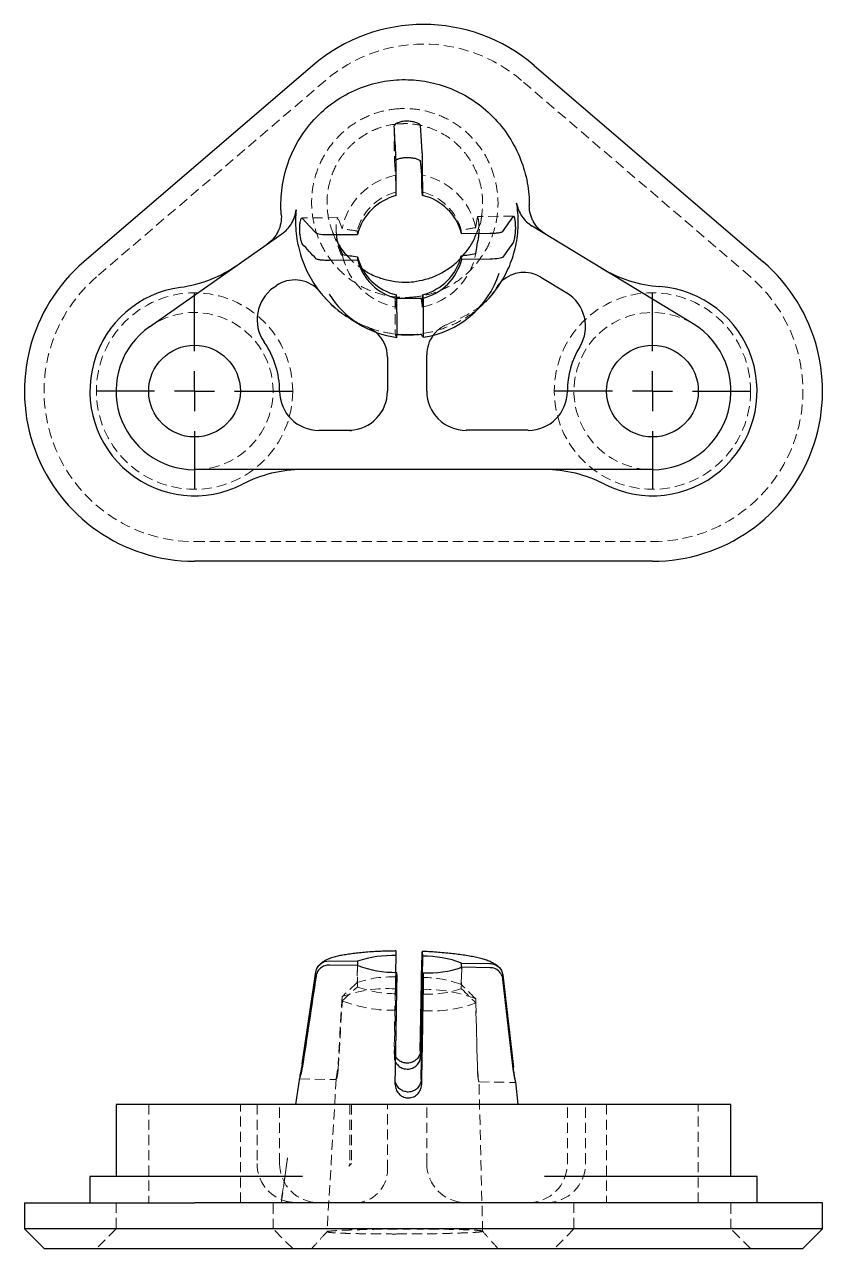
# Model space of a CAD drawing. Header units: millimetres. Extents: x 33 to 257, y 38 to 192.
# Drawn here: x 33 to 133, y 38.3 to 191.6 of the extents above; entities that cross this region are included whole.
import ezdxf

# ---------------------------------------------------------------- set-up
doc = ezdxf.new("R2010")
doc.units = ezdxf.units.MM
doc.linetypes.add('HIDDEN', pattern=[1.905, 1.27, -0.635])
doc.layers.add('10', color=7, linetype='Continuous')

# ---------------------------------------------------------------- blocks, each defined once
blk = doc.blocks.new('SW_CENTERMARKSYMBOL_0')
at = {"layer": '10', "color": 0}
for p, q in [((0, 5), (0, 12.34)), ((0, 0), (0, 2.5)), ((-5, 0), (-12.34, 0)), ((0, 0), (-2.5, 0)), ((0, 0), (0, -2.5)), ((0, 0), (2.5, 0)), ((5, 0), (12.34, 0)), ((0, -5), (0, -12.34))]:
    blk.add_line(p, q, dxfattribs=at)
blk = doc.blocks.new('SW_CENTERMARKSYMBOL_1')
at = {"layer": '10', "color": 0}
for p, q in [((0, 5), (0, 12.34)), ((0, 0), (0, 2.5)), ((-5, 0), (-12.34, 0)), ((0, 0), (-2.5, 0)), ((0, 0), (0, -2.5)), ((0, 0), (2.5, 0)), ((5, 0), (12.34, 0)), ((0, -5), (0, -12.34))]:
    blk.add_line(p, q, dxfattribs=at)

msp = doc.modelspace()

# ---------------------------------------------------------------- linework, layer by layer
at = {"color": 7, "linetype": 'Continuous', "lineweight": 25}
for p, q in [((69.13, 186.48), (40.44, 161.89)), ((96.87, 186.48), (125.56, 161.89)), ((79.59, 170.18), (79.57, 173.68)), ((82.85, 173.7), (82.87, 170.2)), ((82.87, 170.2), (82.82, 170.64)), ((67.79, 167.37), (67.75, 167.36)), ((94.29, 167.6), (94.26, 167.58)), ((116.8, 154.11), (96.63, 166.37)), ((48.67, 153.76), (65.25, 165.38)), ((71.19, 165.29), (74.74, 165.32)), ((87.77, 165.43), (91.32, 165.46)), ((74.71, 162.52), (74.75, 162.08)), ((87.79, 162.19), (87.74, 162.62)), ((74.75, 162.08), (71.21, 162.05)), ((91.34, 162.22), (87.79, 162.19)), ((97.71, 159.96), (100.94, 158)), ((64.24, 158.67), (64.53, 158.87)), ((79.66, 157.31), (79.61, 157.74)), ((79.68, 153.81), (79.66, 157.31)), ((82.89, 157.77), (82.94, 157.33)), ((82.94, 157.33), (82.96, 153.83)), ((89.41, 155.57), (90.46, 156.57)), ((90.44, 156.58), (90.97, 157.07)), ((73.3, 155.09), (73.86, 154.77)), ((73.84, 154.75), (75.08, 154)), ((83.41, 145.7), (83.41, 150.26)), ((78.49, 149.94), (78.49, 145.7)), ((69.89, 140.79), (73.98, 140.79)), ((96.11, 140.79), (88.33, 140.79)), ((111.69, 135.87), (54.31, 135.87)), ((111.69, 124.39), (54.31, 124.39)), ((79.57, 75.57), (79.57, 75.57)), ((79.59, 75), (79.57, 75.57)), ((82.85, 75.52), (82.87, 74.95)), ((71.19, 74.36), (74.74, 74.3)), ((74.75, 73.77), (71.21, 73.83)), ((74.74, 74.3), (74.73, 73.77)), ((79.55, 72.92), (79.59, 75)), ((82.87, 74.95), (82.82, 72.28)), ((87.76, 73.54), (87.77, 74.08)), ((87.77, 74.08), (91.32, 74.03)), ((79.68, 72.34), (79.66, 72.91)), ((82.93, 72.27), (82.82, 72.28)), ((82.89, 70.19), (82.94, 72.86)), ((82.94, 72.86), (82.96, 72.29)), ((91.34, 73.5), (87.79, 73.56)), ((82.9, 70.79), (82.78, 70.79)), ((67.47, 59.71), (66.97, 56.37)), ((94.87, 56.37), (94.55, 59.2)), ((44.48, 56.37), (44.48, 47.35)), ((54.31, 56.37), (44.48, 56.37)), ((111.69, 56.37), (54.31, 56.37)), ((121.52, 56.37), (111.69, 56.37)), ((121.52, 47.35), (121.52, 56.37)), ((41.2, 47.35), (41.2, 44.07)), ((60.32, 47.35), (41.2, 47.35)), ((67.83, 47.35), (60.32, 47.35)), ((105.68, 47.35), (98.17, 47.35)), ((124.8, 47.35), (105.68, 47.35)), ((124.8, 44.07), (124.8, 47.35)), ((33, 44.07), (33, 40.79)), ((33, 44.07), (54.31, 44.07)), ((111.69, 44.07), (54.31, 44.07)), ((133, 44.07), (111.69, 44.07)), ((133, 40.79), (133, 44.07)), ((33, 40.79), (35.46, 38.33)), ((54.31, 40.79), (33, 40.79)), ((111.69, 40.79), (54.31, 40.79)), ((133, 40.79), (111.69, 40.79)), ((130.54, 38.33), (133, 40.79)), ((35.46, 38.33), (54.31, 38.33)), ((54.31, 38.33), (111.69, 38.33)), ((111.69, 38.33), (130.54, 38.33))]:
    msp.add_line(p, q, dxfattribs=at)
at = {"color": 7, "linetype": 'HIDDEN', "lineweight": 18}
for p, q in [((70.73, 184.61), (42.04, 160.02)), ((123.96, 160.02), (95.27, 184.61)), ((79.32, 178.91), (79.35, 174.46)), ((79.54, 170.61), (79.59, 170.18)), ((72.27, 167.42), (67.75, 167.39)), ((72.27, 167.41), (72.3, 167.4)), ((89.75, 167.55), (89.77, 167.55)), ((94.29, 167.61), (89.77, 167.57)), ((89.84, 164.71), (90.29, 167.71)), ((71.59, 165.66), (73.22, 161.45)), ((74.74, 165.32), (74.69, 165.75)), ((87.72, 165.86), (87.77, 165.43)), ((87.67, 162.38), (87.91, 162.65)), ((79.44, 157.23), (79.47, 152.78)), ((54.31, 126.85), (111.69, 126.85)), ((74.73, 73.77), (74.69, 71.63)), ((74.71, 71.1), (74.75, 73.77)), ((79.54, 72.33), (79.55, 72.92)), ((79.66, 72.91), (79.61, 70.24)), ((87.72, 71.41), (87.76, 73.54)), ((87.79, 73.56), (87.74, 70.89)), ((79.32, 63.05), (79.35, 62.33)), ((67.47, 59.57), (72.06, 59.49)), ((72.06, 59.56), (70.91, 40.43)), ((79.44, 59.53), (79.47, 58.8)), ((90.41, 40.5), (89.95, 59.22)), ((89.95, 59.2), (94.55, 59.12)), ((48.57, 56.37), (48.57, 44.07)), ((60.05, 44.07), (60.05, 56.37)), ((62.15, 56.37), (62.15, 48.99)), ((64.97, 48.99), (64.97, 56.37)), ((73.78, 56.37), (73.78, 48.96)), ((73.98, 56.37), (73.98, 48.99)), ((78.49, 48.17), (78.49, 56.37)), ((83.41, 48.99), (83.41, 56.37)), ((101.03, 48.99), (101.03, 56.37)), ((103.3, 48.99), (103.3, 56.37)), ((105.95, 56.37), (105.95, 44.07)), ((117.43, 44.07), (117.43, 56.37)), ((65.97, 49.68), (65.13, 44.03)), ((65.18, 44.07), (65.94, 49.48)), ((65.97, 49.68), (65.95, 49.48)), ((44.48, 44.07), (44.48, 40.79)), ((64.15, 40.79), (64.15, 44.07)), ((101.85, 44.07), (101.85, 40.79)), ((121.52, 40.79), (121.52, 44.07)), ((44.48, 40.79), (42.02, 38.33)), ((66.61, 38.33), (64.15, 40.79)), ((101.85, 40.79), (99.39, 38.33)), ((123.98, 38.33), (121.52, 40.79))]:
    msp.add_line(p, q, dxfattribs=at)
at = {"color": 7, "linetype": 'Continuous', "lineweight": 25, "flags": 128}
for points in [[(82.6, 178.94), (82.72, 177.04), (82.81, 175.56)], [(82.78, 172.75), (82.69, 173.72), (82.62, 174.49)], [(67.79, 167.37), (68.76, 166.32), (69.52, 165.51)], [(72.31, 164.17), (72.6, 163.4), (72.83, 162.79)], [(89.56, 162.93), (89.68, 163.7), (89.77, 164.31)], [(94.28, 164.35), (93.54, 163.29), (92.96, 162.46)], [(82.72, 157.25), (82.8, 156.68), (82.87, 156.23)], [(82.6, 63.08), (82.72, 69.4), (82.81, 74.37)], [(67.79, 61.47), (68.76, 67.91), (69.52, 72.97)], [(94.28, 60.5), (93.54, 66.98), (92.96, 72.06)], [(79.47, 58.89), (79.58, 65.48), (79.66, 70.67)], [(82.78, 70.79), (82.69, 66.07), (82.62, 62.36)], [(82.72, 59.56), (82.8, 64.35), (82.87, 68.11)]]:
    msp.add_lwpolyline(points, dxfattribs=at)
at = {"color": 7, "linetype": 'HIDDEN', "lineweight": 18, "flags": 128}
for points in [[(79.35, 174.46), (79.43, 173.49), (79.5, 172.72)], [(72.81, 166.03), (72.52, 166.8), (72.3, 167.4)], [(89.75, 167.55), (89.63, 166.77), (89.54, 166.16)], [(79.59, 156.21), (79.51, 156.78), (79.44, 157.23)], [(77.05, 153.06), (76.67, 153.34), (76.18, 153.63)], [(84.77, 153.31), (84.47, 153.01), (84.21, 152.7)], [(79.47, 152.78), (79.58, 152.57), (79.66, 152.41)], [(79.35, 62.41), (79.43, 67.14), (79.5, 70.85)], [(72.81, 69.88), (72.52, 65.13), (72.3, 61.39)], [(72.31, 60.87), (72.6, 65.62), (72.83, 69.35)], [(89.75, 61.1), (89.63, 65.86), (89.54, 69.6)], [(89.56, 69.08), (89.68, 64.32), (89.77, 60.58)], [(79.59, 68.16), (79.51, 63.38), (79.44, 59.61)]]:
    msp.add_lwpolyline(points, dxfattribs=at)
at = {"color": 7, "linetype": 'HIDDEN', "lineweight": 18}
for centre in [(54.31, 145.7), (111.69, 145.7)]:
    msp.add_circle(centre, 12.3, dxfattribs=at)
at = {"color": 7, "linetype": 'Continuous', "lineweight": 25}
for centre in [(54.31, 145.7), (111.69, 145.7)]:
    msp.add_circle(centre, 5.74, dxfattribs=at)
for centre, radius, start, end in [((83, 170.3), 21.31, 49.3987, 130.6013), ((81.23, 163.68), 6.7, 104.2236, 165.8322), ((81.34, 163.73), 6.65, 14.809, 76.7244), ((81.14, 164.22), 6.65, 194.809, 256.7244), ((81.24, 164.26), 6.7, 284.2236, 345.8322), ((54.31, 145.7), 21.31, 130.6013, 270), ((50.33, 174.94), 16.39, 277.7564, 305.0224), ((81.19, 163.78), 6.65, 194.809, 256.7244), ((81.29, 163.83), 6.7, 284.2236, 345.8322), ((113.77, 175.14), 16.39, 238.6981, 265.9642), ((111.69, 145.7), 21.31, 270, 49.3987), ((66.88, 155.52), 4.1, 44.4325, 125.0224), ((81.27, 164.14), 11.82, 278.1487, 341.8001), ((95.58, 156.46), 4.1, 58.6981, 132.3862), ((54.31, 145.7), 13.11, 97.7564, 297.266), ((67.07, 154.64), 4.92, 125.0224, 215.0224), ((98.38, 153.8), 4.92, 328.6981, 58.6981), ((111.69, 145.7), 13.11, 242.734, 85.9642), ((81.16, 164.11), 11.79, 212.147, 262.7273), ((54.31, 145.7), 9.84, 125.0224, 270), ((111.69, 145.7), 9.84, 270, 58.6981), ((54.31, 145.7), 10.66, 0, 35.0224), ((74.39, 149.94), 4.1, 0, 49.6066), ((87.51, 150.26), 4.1, 143.4759, 180), ((111.69, 145.7), 10.66, 148.6981, 180), ((69.89, 145.7), 4.92, 180, 270), ((73.57, 145.7), 4.92, 272.388, 0), ((88.33, 145.7), 4.92, 180, 270), ((96.11, 145.7), 4.92, 270, 0), ((73.98, 145.7), 4.92, 267.612, 270), ((67.83, 119.48), 16.39, 90, 117.266), ((98.17, 119.48), 16.39, 62.734, 90), ((79.01, 61.91), 13.11, 87.4601, 109.0141), ((79.56, 86.7), 13.79, 249.6211, 270.4274), ((82.97, 61.16), 13.79, 69.6211, 90.4274), ((83.52, 85.95), 13.11, 267.4601, 289.0141)]:
    msp.add_arc(centre, radius, start, end, dxfattribs=at)
at = {"color": 7, "linetype": 'HIDDEN', "lineweight": 18}
for centre, radius, start, end in [((83, 170.3), 18.85, 49.3987, 130.6013), ((81.15, 164.38), 8.5, 101.1994, 168.8564), ((81.28, 164.44), 8.44, 11.7745, 79.759), ((81.19, 164.11), 6.7, 104.2236, 165.8322), ((81.29, 164.16), 6.65, 14.809, 76.7244), ((81.09, 164.51), 8.44, 191.7745, 259.759), ((81.22, 164.57), 8.5, 281.1994, 348.8564), ((54.31, 145.7), 18.85, 130.6013, 270), ((95.58, 156.46), 4.1, 132.3862, 149.5392), ((111.69, 145.7), 18.85, 270, 49.3987), ((66.88, 155.52), 4.1, 38.1199, 44.4325), ((54.31, 145.7), 9.84, 270, 125.0224), ((111.69, 145.7), 9.84, 58.6981, 270), ((74.39, 149.94), 4.1, 64.2261, 68.6848), ((87.51, 150.26), 4.1, 113.6149, 131.8513), ((78.96, 59.24), 13.11, 87.4601, 109.0141), ((82.97, 58.65), 13.62, 69.575, 90.1765), ((78.42, 54.74), 16.14, 86.1568, 110.3174), ((79.51, 84.03), 13.79, 249.6211, 270.4274), ((83.47, 83.28), 13.11, 267.4601, 289.0141), ((83.33, 53.98), 16.81, 68.3256, 91.4589), ((79.09, 85.15), 16.99, 248.367, 271.6815), ((83.95, 84.22), 16.14, 266.1568, 290.3174), ((67.07, 48.99), 4.92, 180, 253.7393), ((69.89, 48.99), 4.92, 180, 270), ((74.39, 48.17), 4.1, 270, 0), ((88.33, 48.99), 4.92, 180, 270), ((96.11, 48.99), 4.92, 270, 0), ((98.38, 48.99), 4.92, 270, 0)]:
    msp.add_arc(centre, radius, start, end, dxfattribs=at)
at = {"color": 7, "linetype": 'Continuous', "lineweight": 25}
for points, knots in [([(65.18, 167.8), (65.1, 168.76), (65.12, 169.76), (65.35, 171.82), (65.58, 172.87), (66.25, 174.95), (66.7, 175.97), (67.84, 177.93), (68.51, 178.85), (70.05, 180.53), (70.91, 181.28), (72.75, 182.56), (73.73, 183.1), (75.72, 183.93), (76.74, 184.23), (78.75, 184.62), (79.74, 184.71), (80.69, 184.7)], [0, 0, 0, 0, 0.125, 0.125, 0.25, 0.25, 0.375, 0.375, 0.5, 0.5, 0.625, 0.625, 0.75, 0.75, 0.875, 0.875, 1, 1, 1, 1]), ([(80.69, 184.7), (81.6, 184.7), (82.55, 184.62), (84.48, 184.25), (85.46, 183.97), (87.37, 183.2), (88.31, 182.71), (90.09, 181.52), (90.93, 180.83), (92.45, 179.29), (93.13, 178.44), (94.29, 176.64), (94.78, 175.69), (95.54, 173.75), (95.82, 172.76), (96.18, 170.81), (96.26, 169.84), (96.26, 168.91)], [0, 0, 0, 0, 0.125, 0.125, 0.25, 0.25, 0.375, 0.375, 0.5, 0.5, 0.625, 0.625, 0.75, 0.75, 0.875, 0.875, 1, 1, 1, 1]), ([(80.93, 179.49), (80.82, 179.49), (80.71, 179.49), (80.5, 179.47), (80.4, 179.46), (80.2, 179.42), (80.11, 179.4), (79.93, 179.35), (79.85, 179.32), (79.63, 179.24), (79.51, 179.17), (79.36, 179.04), (79.32, 178.97), (79.32, 178.91)], [0, 0, 0, 0, 0.125, 0.125, 0.25, 0.25, 0.375, 0.375, 0.5, 0.5, 0.75, 0.75, 1, 1, 1, 1]), ([(82.6, 178.94), (82.6, 179), (82.55, 179.06), (82.43, 179.16), (82.38, 179.19), (82.27, 179.25), (82.2, 179.28), (82.05, 179.33), (81.98, 179.36), (81.8, 179.4), (81.71, 179.42), (81.42, 179.47), (81.22, 179.49), (81, 179.49)], [0, 0, 0, 0, 0.25, 0.25, 0.375, 0.375, 0.5, 0.5, 0.625, 0.625, 0.75, 0.75, 1, 1, 1, 1]), ([(79.57, 173.68), (79.57, 173.87), (79.57, 174.07), (79.56, 174.46), (79.56, 174.65), (79.55, 174.9), (79.55, 174.98), (79.55, 175.13), (79.55, 175.2), (79.54, 175.38), (79.54, 175.47), (79.53, 175.53)], [0, 0, 0, 0, 0.25, 0.25, 0.5, 0.5, 0.625, 0.625, 0.75, 0.75, 1, 1, 1, 1]), ([(79.56, 174.66), (79.6, 174.68), (79.71, 174.75), (80.07, 174.86), (80.53, 174.94), (80.83, 174.95), (80.95, 174.95)], [0, 0, 0, 0, 0.152706, 0.471436, 0.79113, 1, 1, 1, 1]), ([(81, 174.95), (81.11, 174.95), (81.22, 174.95), (81.42, 174.93), (81.52, 174.92), (81.72, 174.89), (81.81, 174.87), (81.98, 174.83), (82.07, 174.81), (82.29, 174.74), (82.41, 174.68), (82.57, 174.58), (82.62, 174.53), (82.62, 174.49)], [0, 0, 0, 0, 0.125, 0.125, 0.25, 0.25, 0.375, 0.375, 0.5, 0.5, 0.75, 0.75, 1, 1, 1, 1]), ([(82.81, 175.56), (82.82, 175.5), (82.82, 175.41), (82.83, 175.16), (82.83, 175.02), (82.84, 174.51), (82.84, 174.1), (82.85, 173.7)], [0, 0, 0, 0, 0.25, 0.25, 0.5, 0.5, 1, 1, 1, 1]), ([(92.81, 159.49), (93.24, 160.19), (93.61, 160.95), (94.22, 162.53), (94.46, 163.36), (94.78, 165.04), (94.86, 165.89), (94.87, 167.59), (94.81, 168.44), (94.67, 169.25)], [0, 0, 0, 0, 0.25, 0.25, 0.5, 0.5, 0.75, 0.75, 1, 1, 1, 1]), ([(94.67, 169.25), (94.72, 168.96), (94.8, 168.67), (95.02, 168.11), (95.17, 167.85), (95.5, 167.35), (95.7, 167.12), (96.13, 166.71), (96.37, 166.53), (96.63, 166.37)], [0, 0, 0, 0, 0.25, 0.25, 0.5, 0.5, 0.75, 0.75, 1, 1, 1, 1]), ([(98.25, 165.39), (97.95, 165.57), (97.67, 165.79), (97.18, 166.3), (96.97, 166.58), (96.71, 167.04), (96.63, 167.2), (96.5, 167.53), (96.44, 167.7), (96.31, 168.2), (96.26, 168.56), (96.26, 168.91)], [0, 0, 0, 0, 0.25, 0.25, 0.5, 0.5, 0.625, 0.625, 0.75, 0.75, 1, 1, 1, 1]), ([(65.18, 167.8), (65.2, 167.44), (65.18, 167.08), (65.05, 166.37), (64.94, 166.03), (64.7, 165.55), (64.62, 165.39), (64.42, 165.09), (64.31, 164.95), (63.97, 164.54), (63.7, 164.3), (63.41, 164.09)], [0, 0, 0, 0, 0.25, 0.25, 0.5, 0.5, 0.625, 0.625, 0.75, 0.75, 1, 1, 1, 1]), ([(65.25, 165.38), (65.5, 165.56), (65.73, 165.76), (66.14, 166.2), (66.33, 166.45), (66.63, 166.96), (66.76, 167.24), (66.95, 167.81), (67.01, 168.11), (67.04, 168.41)], [0, 0, 0, 0, 0.25, 0.25, 0.5, 0.5, 0.75, 0.75, 1, 1, 1, 1]), ([(67.04, 168.41), (66.96, 167.55), (66.94, 166.66), (67.09, 164.89), (67.25, 164), (67.72, 162.27), (68.05, 161.43), (68.83, 159.83), (69.29, 159.08), (69.81, 158.39)], [0, 0, 0, 0, 0.25, 0.25, 0.5, 0.5, 0.75, 0.75, 1, 1, 1, 1]), ([(67.7, 167.36), (67.66, 167.33), (67.63, 167.26), (67.56, 167.07), (67.53, 166.94), (67.49, 166.65), (67.47, 166.48), (67.45, 166.11), (67.45, 165.92), (67.47, 165.54), (67.49, 165.34), (67.54, 164.99), (67.57, 164.82), (67.64, 164.53), (67.68, 164.41), (67.75, 164.22), (67.78, 164.16), (67.81, 164.13)], [0, 0, 0, 0, 0.125, 0.125, 0.25, 0.25, 0.375, 0.375, 0.5, 0.5, 0.625, 0.625, 0.75, 0.75, 0.875, 0.875, 1, 1, 1, 1]), ([(94.28, 164.35), (94.3, 164.38), (94.33, 164.45), (94.38, 164.65), (94.41, 164.77), (94.45, 165), (94.47, 165.09), (94.49, 165.26), (94.5, 165.35), (94.53, 165.63), (94.55, 165.83), (94.55, 166.23), (94.55, 166.43), (94.53, 166.71), (94.52, 166.79), (94.51, 166.96), (94.49, 167.04), (94.46, 167.25), (94.43, 167.37), (94.37, 167.53), (94.34, 167.58), (94.31, 167.6)], [0, 0, 0, 0, 0.125, 0.125, 0.25, 0.25, 0.3125, 0.3125, 0.375, 0.375, 0.5, 0.5, 0.625, 0.625, 0.6875, 0.6875, 0.75, 0.75, 0.875, 0.875, 1, 1, 1, 1]), ([(91.32, 165.46), (91.52, 165.46), (91.71, 165.46), (92.08, 165.49), (92.25, 165.51), (92.48, 165.54), (92.54, 165.55), (92.67, 165.58), (92.72, 165.59), (92.86, 165.64), (92.91, 165.67), (92.94, 165.7)], [0, 0, 0, 0, 0.25, 0.25, 0.5, 0.5, 0.625, 0.625, 0.75, 0.75, 1, 1, 1, 1]), ([(69.52, 165.51), (69.55, 165.47), (69.61, 165.44), (69.81, 165.39), (69.94, 165.37), (70.4, 165.31), (70.79, 165.29), (71.19, 165.29)], [0, 0, 0, 0, 0.25, 0.25, 0.5, 0.5, 1, 1, 1, 1]), ([(72.31, 164.17), (72.3, 164.21), (72.27, 164.31), (72.19, 164.66), (72.13, 165.01), (72.11, 165.24), (72.1, 165.3)], [0, 0, 0, 0, 0.302599, 0.605032, 0.911438, 1, 1, 1, 1]), ([(72.33, 164.14), (72.62, 163.66), (72.93, 163.15), (73.35, 162.73), (73.38, 162.71)], [0, 0, 0, 0, 0.941674, 1, 1, 1, 1]), ([(87.91, 162.65), (88.1, 162.86), (88.66, 163.48), (89.25, 164.43), (89.54, 165.2), (89.63, 165.44)], [0, 0, 0, 0, 0.2596251, 0.76013, 1, 1, 1, 1]), ([(89.92, 165.44), (89.91, 165.34), (89.89, 165.06), (89.83, 164.69), (89.79, 164.41), (89.77, 164.34), (89.77, 164.31)], [0, 0, 0, 0, 0.177879, 0.481357, 0.789392, 1, 1, 1, 1]), ([(71.21, 162.05), (71.01, 162.05), (70.81, 162.06), (70.44, 162.08), (70.26, 162.09), (70.03, 162.12), (69.96, 162.13), (69.84, 162.15), (69.78, 162.17), (69.63, 162.21), (69.57, 162.24), (69.54, 162.27)], [0, 0, 0, 0, 0.25, 0.25, 0.5, 0.5, 0.625, 0.625, 0.75, 0.75, 1, 1, 1, 1]), ([(75.3, 161.04), (75.49, 160.9), (76.14, 160.43), (77.4, 159.89), (79.02, 159.44), (80.49, 159.3), (81.39, 159.37), (81.74, 159.4)], [0, 0, 0, 0, 0.106374, 0.35656, 0.598013, 0.846877, 1, 1, 1, 1]), ([(81.74, 159.4), (82.25, 159.48), (83.3, 159.65), (84.79, 160.21), (86.18, 161.03), (87.15, 161.76), (87.58, 162.28), (87.67, 162.38)], [0, 0, 0, 0, 0.229916, 0.466212, 0.701126, 0.942715, 1, 1, 1, 1]), ([(92.96, 162.46), (92.93, 162.43), (92.87, 162.4), (92.69, 162.34), (92.57, 162.32), (92.13, 162.25), (91.74, 162.22), (91.34, 162.22)], [0, 0, 0, 0, 0.25, 0.25, 0.5, 0.5, 1, 1, 1, 1]), ([(81, 157.28), (80.82, 157.28), (80.46, 157.29), (80, 157.29), (79.72, 157.3), (79.66, 157.29), (79.66, 157.29)], [0, 0, 0, 0, 0.327678, 0.655165, 0.987599, 1, 1, 1, 1]), ([(82.72, 157.25), (82.72, 157.27), (82.71, 157.28), (82.66, 157.29), (82.63, 157.3), (82.55, 157.31), (82.49, 157.31), (82.38, 157.31), (82.31, 157.31), (82.08, 157.31), (81.9, 157.3), (81.51, 157.29), (81.3, 157.29), (81.08, 157.29)], [0, 0, 0, 0, 0.125, 0.125, 0.25, 0.25, 0.375, 0.375, 0.5, 0.5, 0.75, 0.75, 1, 1, 1, 1]), ([(79.66, 152.41), (79.67, 152.41), (79.67, 152.44), (79.67, 152.57), (79.68, 152.67), (79.68, 153.05), (79.68, 153.41), (79.68, 153.81)], [0, 0, 0, 0, 0.25, 0.25, 0.5, 0.5, 1, 1, 1, 1]), ([(82.96, 153.83), (82.96, 153.64), (82.96, 153.45), (82.96, 153.1), (82.96, 152.95), (82.96, 152.76), (82.96, 152.7), (82.95, 152.6), (82.95, 152.56), (82.95, 152.46), (82.95, 152.43), (82.94, 152.44)], [0, 0, 0, 0, 0.25, 0.25, 0.5, 0.5, 0.625, 0.625, 0.75, 0.75, 1, 1, 1, 1]), ([(79.68, 152.78), (79.72, 152.78), (79.84, 152.77), (80.21, 152.76), (80.64, 152.74), (80.92, 152.74), (81, 152.74)], [0, 0, 0, 0, 0.173733, 0.51032, 0.842973, 1, 1, 1, 1]), ([(81.11, 152.74), (81.22, 152.75), (81.32, 152.75), (81.53, 152.75), (81.63, 152.76), (81.83, 152.77), (81.92, 152.77), (82.1, 152.78), (82.18, 152.78), (82.41, 152.8), (82.53, 152.81), (82.7, 152.81), (82.74, 152.81), (82.74, 152.8)], [0, 0, 0, 0, 0.125, 0.125, 0.25, 0.25, 0.375, 0.375, 0.5, 0.5, 0.75, 0.75, 1, 1, 1, 1]), ([(73.63, 140.8), (73.67, 140.8), (73.71, 140.79), (73.76, 140.79), (73.78, 140.79), (73.78, 140.79)], [0, 0, 0, 0, 0.5, 0.5, 1, 1, 1, 1]), ([(79.57, 75.59), (79.48, 75.59), (79.07, 75.59), (78.35, 75.57), (77.4, 75.54), (76.48, 75.49), (75.6, 75.42), (74.77, 75.34), (73.98, 75.24), (73.24, 75.13), (72.56, 75.01), (71.92, 74.86), (71.32, 74.68), (70.83, 74.48), (70.43, 74.25), (70.14, 74.04), (69.98, 73.87), (69.91, 73.79)], [0, 0, 0, 0, 0.018277, 0.091009, 0.163854, 0.236874, 0.31015, 0.383799, 0.457987, 0.532977, 0.609204, 0.687452, 0.769269, 0.857944, 0.916496, 0.962632, 1, 1, 1, 1]), ([(82.81, 74.37), (82.82, 74.5), (82.82, 74.63), (82.82, 74.86), (82.83, 74.97), (82.83, 75.16), (82.83, 75.25), (82.84, 75.39), (82.84, 75.44), (82.84, 75.48)], [0, 0, 0, 0, 0.25, 0.25, 0.5, 0.5, 0.75, 0.75, 1, 1, 1, 1]), ([(82.84, 75.52), (82.85, 75.53), (82.85, 75.54), (82.85, 75.53), (82.85, 75.52)], [0, 0, 0, 0, 0.366962, 1, 1, 1, 1]), ([(92.52, 73.49), (92.45, 73.55), (92.3, 73.72), (92.03, 73.91), (91.66, 74.12), (91.21, 74.33), (90.66, 74.52), (90.02, 74.69), (89.33, 74.85), (88.57, 74.99), (87.77, 75.11), (86.92, 75.22), (86.04, 75.32), (85.11, 75.4), (84.16, 75.47), (83.4, 75.51), (82.96, 75.53), (82.85, 75.54)], [0, 0, 0, 0, 0.033193, 0.080394, 0.137889, 0.211896, 0.294325, 0.371217, 0.452113, 0.529801, 0.60567, 0.680458, 0.754559, 0.828207, 0.90155, 0.97469, 1, 1, 1, 1]), ([(69.52, 72.97), (69.55, 73.17), (69.61, 73.35), (69.81, 73.7), (69.94, 73.85), (70.4, 74.23), (70.79, 74.36), (71.19, 74.36)], [0, 0, 0, 0, 0.25, 0.25, 0.5, 0.5, 1, 1, 1, 1]), ([(71.21, 73.83), (71.01, 73.83), (70.81, 73.8), (70.44, 73.67), (70.26, 73.58), (70.03, 73.39), (69.96, 73.32), (69.84, 73.17), (69.78, 73.09), (69.63, 72.83), (69.57, 72.64), (69.54, 72.45)], [0, 0, 0, 0, 0.25, 0.25, 0.5, 0.5, 0.625, 0.625, 0.75, 0.75, 1, 1, 1, 1]), ([(91.32, 74.03), (91.52, 74.02), (91.71, 73.98), (92.08, 73.84), (92.25, 73.74), (92.48, 73.54), (92.54, 73.47), (92.67, 73.32), (92.72, 73.23), (92.86, 72.97), (92.91, 72.79), (92.94, 72.59)], [0, 0, 0, 0, 0.25, 0.25, 0.5, 0.5, 0.625, 0.625, 0.75, 0.75, 1, 1, 1, 1]), ([(79.66, 70.67), (79.67, 70.87), (79.67, 71.06), (79.67, 71.44), (79.68, 71.61), (79.68, 72.07), (79.68, 72.28), (79.68, 72.34)], [0, 0, 0, 0, 0.25, 0.25, 0.5, 0.5, 1, 1, 1, 1]), ([(82.96, 72.29), (82.96, 72.26), (82.96, 72.19), (82.96, 71.99), (82.96, 71.87), (82.96, 71.64), (82.96, 71.56), (82.95, 71.38), (82.95, 71.29), (82.95, 71.01), (82.95, 70.81), (82.94, 70.61)], [0, 0, 0, 0, 0.25, 0.25, 0.5, 0.5, 0.625, 0.625, 0.75, 0.75, 1, 1, 1, 1]), ([(92.96, 72.06), (92.93, 72.26), (92.87, 72.45), (92.69, 72.8), (92.57, 72.95), (92.13, 73.34), (91.74, 73.49), (91.34, 73.5)], [0, 0, 0, 0, 0.25, 0.25, 0.5, 0.5, 1, 1, 1, 1]), ([(82.6, 63.08), (82.6, 62.88), (82.55, 62.68), (82.43, 62.41), (82.38, 62.32), (82.27, 62.15), (82.2, 62.08), (82.05, 61.94), (81.98, 61.87), (81.8, 61.76), (81.71, 61.71), (81.42, 61.59), (81.22, 61.55), (81, 61.54)], [0, 0, 0, 0, 0.25, 0.25, 0.375, 0.375, 0.5, 0.5, 0.625, 0.625, 0.75, 0.75, 1, 1, 1, 1]), ([(67.79, 61.47), (67.77, 61.36), (67.76, 61.25), (67.72, 61.04), (67.7, 60.93), (67.66, 60.73), (67.64, 60.63), (67.61, 60.43), (67.59, 60.34), (67.55, 60.17), (67.54, 60.09), (67.51, 59.94), (67.5, 59.87), (67.47, 59.7), (67.46, 59.63), (67.46, 59.59)], [0, 0, 0, 0, 0.125, 0.125, 0.25, 0.25, 0.375, 0.375, 0.5, 0.5, 0.625, 0.625, 0.75, 0.75, 1, 1, 1, 1]), ([(79.51, 61.73), (79.56, 61.62), (79.69, 61.35), (80.07, 61.04), (80.53, 60.84), (80.83, 60.81), (80.95, 60.8)], [0, 0, 0, 0, 0.196394, 0.498689, 0.8019, 1, 1, 1, 1]), ([(80.93, 61.54), (80.75, 61.56), (80.39, 61.6), (79.92, 61.87), (79.62, 62.14), (79.54, 62.34), (79.53, 62.38)], [0, 0, 0, 0, 0.3078644, 0.6155455, 0.9282468, 1, 1, 1, 1]), ([(81, 60.8), (81.11, 60.8), (81.22, 60.82), (81.42, 60.86), (81.52, 60.89), (81.72, 60.96), (81.81, 61.01), (81.98, 61.12), (82.07, 61.19), (82.29, 61.4), (82.41, 61.57), (82.57, 61.94), (82.62, 62.15), (82.62, 62.36)], [0, 0, 0, 0, 0.125, 0.125, 0.25, 0.25, 0.375, 0.375, 0.5, 0.5, 0.75, 0.75, 1, 1, 1, 1]), ([(67.47, 59.59), (67.47, 59.59), (67.48, 59.57), (67.55, 59.75), (67.64, 60.08), (67.74, 60.5), (67.79, 60.81), (67.81, 60.94)], [0, 0, 0, 0, 0.119154, 0.35133, 0.587295, 0.829027, 1, 1, 1, 1]), ([(94.55, 59.14), (94.55, 59.16), (94.55, 59.19), (94.54, 59.27), (94.53, 59.31), (94.51, 59.43), (94.5, 59.49), (94.47, 59.64), (94.46, 59.72), (94.41, 59.98), (94.38, 60.18), (94.31, 60.6), (94.28, 60.82), (94.26, 61.03)], [0, 0, 0, 0, 0.125, 0.125, 0.25, 0.25, 0.375, 0.375, 0.5, 0.5, 0.75, 0.75, 1, 1, 1, 1]), ([(94.28, 60.5), (94.3, 60.32), (94.35, 59.96), (94.43, 59.52), (94.51, 59.22), (94.54, 59.11), (94.55, 59.13), (94.55, 59.13)], [0, 0, 0, 0, 0.241991, 0.483899, 0.727344, 0.967943, 1, 1, 1, 1]), ([(79.47, 58.89), (79.46, 58.68), (79.5, 58.47), (79.61, 58.17), (79.66, 58.08), (79.77, 57.9), (79.83, 57.81), (79.97, 57.66), (80.05, 57.59), (80.21, 57.46), (80.3, 57.4), (80.59, 57.27), (80.79, 57.21), (81, 57.2)], [0, 0, 0, 0, 0.25, 0.25, 0.375, 0.375, 0.5, 0.5, 0.625, 0.625, 0.75, 0.75, 1, 1, 1, 1]), ([(81, 57.93), (80.82, 57.96), (80.46, 58.01), (79.99, 58.32), (79.63, 58.74), (79.52, 59.1), (79.47, 59.27)], [0, 0, 0, 0, 0.248684, 0.497224, 0.749519, 1, 1, 1, 1]), ([(82.72, 59.56), (82.72, 59.45), (82.71, 59.35), (82.66, 59.14), (82.63, 59.04), (82.55, 58.84), (82.49, 58.75), (82.38, 58.57), (82.31, 58.49), (82.08, 58.26), (81.9, 58.14), (81.51, 57.98), (81.3, 57.93), (81.08, 57.93)], [0, 0, 0, 0, 0.125, 0.125, 0.25, 0.25, 0.375, 0.375, 0.5, 0.5, 0.75, 0.75, 1, 1, 1, 1]), ([(81.11, 57.19), (81.22, 57.19), (81.32, 57.21), (81.53, 57.25), (81.63, 57.28), (81.83, 57.36), (81.92, 57.41), (82.1, 57.53), (82.18, 57.6), (82.41, 57.83), (82.53, 58.01), (82.7, 58.41), (82.74, 58.62), (82.74, 58.84)], [0, 0, 0, 0, 0.125, 0.125, 0.25, 0.25, 0.375, 0.375, 0.5, 0.5, 0.75, 0.75, 1, 1, 1, 1])]:
    msp.add_open_spline(points, degree=3, knots=knots, dxfattribs=at)
at = {"color": 7, "linetype": 'HIDDEN', "lineweight": 18}
for points, knots in [([(81.95, 157.5), (81.19, 157.41), (80.42, 157.41), (78.9, 157.54), (78.14, 157.69), (76.68, 158.12), (75.96, 158.42), (74.61, 159.13), (73.96, 159.56), (72.77, 160.53), (72.22, 161.07), (71.24, 162.26), (70.8, 162.9), (70.06, 164.26), (69.76, 164.98), (69.3, 166.45), (69.14, 167.22), (68.97, 168.75), (68.96, 169.53), (69.09, 171.07), (69.23, 171.84), (69.66, 173.32), (69.95, 174.05), (70.65, 175.42), (71.07, 176.07), (72.02, 177.27), (72.56, 177.83), (73.73, 178.82), (74.36, 179.26), (75.7, 180), (76.41, 180.31), (77.86, 180.77), (78.61, 180.93), (79.37, 181.01)], [0.5, 0.5, 0.5, 0.5, 0.53125, 0.53125, 0.5625, 0.5625, 0.59375, 0.59375, 0.625, 0.625, 0.65625, 0.65625, 0.6875, 0.6875, 0.71875, 0.71875, 0.75, 0.75, 0.78125, 0.78125, 0.8125, 0.8125, 0.84375, 0.84375, 0.875, 0.875, 0.90625, 0.90625, 0.9375, 0.9375, 0.96875, 0.96875, 1, 1, 1, 1]), ([(79.37, 181.01), (80.13, 181.1), (80.9, 181.1), (82.42, 180.97), (83.18, 180.82), (84.65, 180.39), (85.36, 180.1), (86.71, 179.38), (87.36, 178.95), (88.55, 177.98), (89.1, 177.44), (90.09, 176.25), (90.52, 175.61), (91.26, 174.25), (91.56, 173.53), (92.02, 172.06), (92.18, 171.3), (92.35, 169.76), (92.36, 168.98), (92.23, 167.44), (92.09, 166.67), (91.66, 165.19), (91.38, 164.47), (90.67, 163.09), (90.25, 162.44), (89.3, 161.24), (88.76, 160.68), (87.59, 159.69), (86.96, 159.25), (85.62, 158.51), (84.92, 158.2), (83.46, 157.74), (82.71, 157.58), (81.95, 157.5)], [0, 0, 0, 0, 0.03125, 0.03125, 0.0625, 0.0625, 0.09375, 0.09375, 0.125, 0.125, 0.15625, 0.15625, 0.1875, 0.1875, 0.21875, 0.21875, 0.25, 0.25, 0.28125, 0.28125, 0.3125, 0.3125, 0.34375, 0.34375, 0.375, 0.375, 0.40625, 0.40625, 0.4375, 0.4375, 0.46875, 0.46875, 0.5, 0.5, 0.5, 0.5]), ([(79.58, 179.14), (78.75, 179.05), (77.95, 178.85), (76.8, 178.41), (76.42, 178.23), (75.69, 177.84), (75.35, 177.62), (74.68, 177.14), (74.36, 176.88), (73.76, 176.32), (73.47, 176.01), (72.95, 175.38), (72.7, 175.05), (72.26, 174.36), (72.06, 174), (71.53, 172.87), (71.27, 172.09), (71.03, 170.88), (70.97, 170.47), (70.91, 169.65), (70.9, 169.24), (70.94, 168.42), (70.99, 168.01), (71.13, 167.19), (71.22, 166.79), (71.58, 165.61), (71.91, 164.86), (72.33, 164.14)], [0, 0, 0, 0, 0.125, 0.125, 0.1875, 0.1875, 0.25, 0.25, 0.3125, 0.3125, 0.375, 0.375, 0.4375, 0.4375, 0.5, 0.5, 0.625, 0.625, 0.6875, 0.6875, 0.75, 0.75, 0.8125, 0.8125, 0.875, 0.875, 1, 1, 1, 1]), ([(89.63, 165.44), (89.74, 165.7), (90.08, 166.47), (90.35, 167.86), (90.45, 169.55), (90.26, 171.23), (89.78, 172.87), (89.04, 174.4), (88.04, 175.8), (86.83, 176.99), (85.44, 177.95), (83.92, 178.66), (82.3, 179.09), (80.84, 179.23), (79.93, 179.16), (79.58, 179.14)], [0, 0, 0, 0, 0.041341, 0.123724, 0.205202, 0.289001, 0.371185, 0.455764, 0.537675, 0.622026, 0.702786, 0.785974, 0.865894, 0.948241, 1, 1, 1, 1]), ([(79.35, 174.46), (79.35, 174.5), (79.37, 174.56), (79.51, 174.63), (79.56, 174.66)], [0, 0, 0, 0, 0.660364, 1, 1, 1, 1]), ([(72.1, 165.3), (72.09, 165.42), (72.06, 165.67), (72.05, 166.11), (72.07, 166.57), (72.12, 167.01), (72.2, 167.32), (72.24, 167.39), (72.27, 167.42)], [0, 0, 0, 0, 0.134322, 0.257605, 0.441241, 0.624775, 0.810989, 1, 1, 1, 1]), ([(89.78, 167.54), (89.8, 167.49), (89.84, 167.4), (89.9, 167.04), (89.94, 166.61), (89.96, 166.14), (89.95, 165.75), (89.93, 165.51), (89.92, 165.44)], [0, 0, 0, 0, 0.1967408, 0.3960664, 0.5959952, 0.7266172, 0.9211834, 1, 1, 1, 1]), ([(73.38, 162.71), (73.75, 162.31), (74.32, 161.68), (75.04, 161.21), (75.3, 161.04)], [0, 0, 0, 0, 0.635881, 1, 1, 1, 1]), ([(79.66, 157.29), (79.58, 157.28), (79.46, 157.27), (79.45, 157.24), (79.44, 157.23)], [0, 0, 0, 0, 0.619956, 1, 1, 1, 1]), ([(84.77, 153.31), (85.42, 153.53), (86.72, 153.96), (88.38, 154.91), (89.63, 155.79), (90.23, 156.37), (90.44, 156.58)], [0, 0, 0, 0, 0.308557, 0.620108, 0.864986, 1, 1, 1, 1]), ([(73.86, 154.77), (74.19, 154.57), (74.93, 154.12), (75.73, 153.8), (76.18, 153.63)], [0, 0, 0, 0, 0.451514, 1, 1, 1, 1]), ([(76.18, 153.63), (76.94, 153.34), (77.74, 153.13), (79.35, 152.84), (80.18, 152.77), (80.99, 152.77)], [0, 0, 0, 0, 0.5, 0.5, 1, 1, 1, 1]), ([(79.47, 152.78), (79.48, 152.78), (79.49, 152.79), (79.63, 152.78), (79.68, 152.78)], [0, 0, 0, 0, 0.6754942, 1, 1, 1, 1]), ([(79.56, 75.57), (79.56, 75.54), (79.56, 75.49), (79.56, 75.36), (79.55, 75.28), (79.55, 75.08), (79.55, 74.96), (79.54, 74.71), (79.54, 74.57), (79.53, 74.42)], [0, 0, 0, 0, 0.25, 0.25, 0.5, 0.5, 0.75, 0.75, 1, 1, 1, 1]), ([(79.53, 62.38), (79.46, 62.5), (79.34, 62.74), (79.33, 63.01), (79.32, 63.14)], [0, 0, 0, 0, 0.523168, 1, 1, 1, 1]), ([(72.06, 59.51), (72.05, 59.53), (72.06, 59.56), (72.07, 59.63), (72.07, 59.68), (72.09, 59.8), (72.1, 59.86), (72.13, 60.01), (72.14, 60.09), (72.18, 60.35), (72.21, 60.54), (72.26, 60.96), (72.28, 61.18), (72.3, 61.39)], [0, 0, 0, 0, 0.125, 0.125, 0.25, 0.25, 0.375, 0.375, 0.5, 0.5, 0.75, 0.75, 1, 1, 1, 1]), ([(79.35, 62.41), (79.35, 62.23), (79.36, 61.98), (79.48, 61.78), (79.51, 61.73)], [0, 0, 0, 0, 0.745377, 1, 1, 1, 1]), ([(72.31, 60.87), (72.3, 60.69), (72.27, 60.33), (72.19, 59.89), (72.12, 59.6), (72.07, 59.48), (72.06, 59.5), (72.06, 59.5)], [0, 0, 0, 0, 0.237472, 0.474814, 0.715274, 0.956462, 1, 1, 1, 1]), ([(89.75, 61.1), (89.76, 60.92), (89.78, 60.55), (89.84, 60.03), (89.9, 59.58), (89.94, 59.34), (89.96, 59.22), (89.95, 59.22), (89.95, 59.22)], [0, 0, 0, 0, 0.211958, 0.4238, 0.638426, 0.853701, 0.994349, 1, 1, 1, 1]), ([(89.95, 59.22), (89.94, 59.22), (89.94, 59.21), (89.89, 59.38), (89.83, 59.72), (89.79, 60.15), (89.77, 60.45), (89.77, 60.58)], [0, 0, 0, 0, 0.120957, 0.35546, 0.593385, 0.834884, 1, 1, 1, 1]), ([(79.47, 59.27), (79.47, 59.28), (79.43, 59.38), (79.44, 59.5), (79.44, 59.61)], [0, 0, 0, 0, 0.032894, 1, 1, 1, 1]), ([(73.63, 48.64), (73.67, 48.68), (73.71, 48.73), (73.76, 48.84), (73.78, 48.9), (73.78, 48.96)], [0, 0, 0, 0, 0.5, 0.5, 1, 1, 1, 1]), ([(65.69, 44.27), (65.88, 44.22), (66.25, 44.13), (66.64, 44.11), (66.83, 44.1)], [0, 0, 0, 0, 0.524339, 1, 1, 1, 1]), ([(66.83, 44.1), (66.98, 44.1), (67.27, 44.1), (67.65, 44.1), (67.96, 44.09), (68.03, 44.08), (68.06, 44.08)], [0, 0, 0, 0, 0.257846, 0.499927, 0.737323, 1, 1, 1, 1]), ([(70.93, 40.45), (70.6, 40.1), (69.95, 39.39), (69.31, 38.69), (68.99, 38.33)], [0, 0, 0, 0, 0.5003358, 1, 1, 1, 1]), ([(70.93, 40.43), (70.92, 40.43), (70.88, 40.45), (71.08, 40.49), (71.53, 40.54), (72.28, 40.59), (73.28, 40.64), (74.48, 40.68), (75.88, 40.72), (77.4, 40.75), (79.02, 40.77), (80.49, 40.77), (81.39, 40.78), (81.74, 40.78)], [0, 0, 0, 0, 0.016938, 0.120563, 0.22221, 0.326819, 0.428142, 0.532482, 0.632394, 0.735312, 0.834637, 0.937011, 1, 1, 1, 1]), ([(79.58, 40.15), (79.04, 40.15), (78.51, 40.16), (77.47, 40.16), (76.96, 40.17), (75.98, 40.18), (75.51, 40.18), (74.63, 40.2), (74.22, 40.21), (73.45, 40.23), (73.1, 40.24), (72.47, 40.27), (72.19, 40.28), (71.46, 40.32), (71.15, 40.35), (71, 40.39)], [0, 0, 0, 0, 0.125, 0.125, 0.25, 0.25, 0.375, 0.375, 0.5, 0.5, 0.625, 0.625, 0.75, 0.75, 1, 1, 1, 1]), ([(90.39, 40.5), (90.39, 40.49), (90.44, 40.47), (90.24, 40.43), (89.78, 40.38), (89.04, 40.33), (88.04, 40.29), (86.83, 40.25), (85.44, 40.21), (83.92, 40.18), (82.3, 40.17), (80.84, 40.16), (79.93, 40.16), (79.58, 40.15)], [0, 0, 0, 0, 0.0185, 0.121984, 0.223473, 0.327921, 0.429073, 0.533238, 0.632969, 0.735699, 0.834392, 0.936082, 1, 1, 1, 1]), ([(81.74, 40.78), (82.25, 40.78), (83.3, 40.77), (84.79, 40.76), (86.19, 40.74), (87.44, 40.71), (88.51, 40.68), (89.38, 40.64), (89.99, 40.59), (90.34, 40.55), (90.36, 40.52), (90.37, 40.51)], [0, 0, 0, 0, 0.110746, 0.224566, 0.33772, 0.454089, 0.568481, 0.68608, 0.802502, 0.92219, 1, 1, 1, 1]), ([(92.34, 38.33), (92.01, 38.7), (91.36, 39.42), (90.72, 40.15), (90.39, 40.52)], [0, 0, 0, 0, 0.4996805, 1, 1, 1, 1])]:
    msp.add_open_spline(points, degree=3, knots=knots, dxfattribs=at)
at = {"color": 7, "linetype": 'Continuous', "lineweight": 25}
for points in [[(80.96, 179.49), (80.95, 179.49), (80.94, 179.49), (80.93, 179.49)], [(81, 179.49), (80.99, 179.49), (80.97, 179.49), (80.96, 179.49)], [(79.53, 175.53), (79.46, 176.66), (79.39, 177.78), (79.32, 178.91)], [(80.95, 174.95), (80.96, 174.95), (80.97, 174.95), (80.98, 174.95)], [(80.98, 174.95), (80.99, 174.95), (81, 174.95), (81, 174.95)], [(82.82, 170.64), (82.8, 171.34), (82.79, 172.05), (82.78, 172.75)], [(92.94, 165.7), (93.38, 166.33), (93.82, 166.96), (94.26, 167.58)], [(69.54, 162.27), (68.96, 162.89), (68.38, 163.51), (67.81, 164.13)], [(72.83, 162.79), (73.45, 162.7), (74.08, 162.61), (74.71, 162.52)], [(87.74, 162.62), (88.35, 162.73), (88.95, 162.83), (89.56, 162.93)], [(90.97, 157.07), (91.66, 157.8), (92.29, 158.62), (92.81, 159.49)], [(69.81, 158.39), (70.63, 157.29), (71.62, 156.3), (72.72, 155.49)], [(81.05, 157.29), (81.04, 157.28), (81.02, 157.28), (81, 157.28)], [(81.08, 157.29), (81.07, 157.29), (81.06, 157.29), (81.05, 157.29)], [(82.87, 156.23), (82.88, 156.74), (82.88, 157.25), (82.89, 157.77)], [(72.72, 155.49), (72.91, 155.35), (73.1, 155.22), (73.3, 155.09)], [(81, 152.74), (81.03, 152.74), (81.05, 152.74), (81.08, 152.74)], [(81.08, 152.74), (81.09, 152.74), (81.1, 152.74), (81.11, 152.74)], [(82.94, 152.44), (82.88, 152.56), (82.81, 152.68), (82.74, 152.8)], [(69.54, 72.45), (68.96, 68.61), (68.38, 64.78), (67.81, 60.94)], [(82.82, 72.28), (82.8, 71.79), (82.79, 71.29), (82.78, 70.79)], [(92.94, 72.59), (93.38, 68.74), (93.82, 64.88), (94.26, 61.03)], [(82.94, 70.61), (82.88, 66.69), (82.81, 62.76), (82.74, 58.84)], [(82.87, 68.11), (82.88, 68.8), (82.88, 69.5), (82.89, 70.19)], [(80.96, 61.54), (80.95, 61.54), (80.94, 61.54), (80.93, 61.54)], [(81, 61.54), (80.99, 61.54), (80.97, 61.54), (80.96, 61.54)], [(80.95, 60.8), (80.96, 60.8), (80.97, 60.8), (80.98, 60.8)], [(80.98, 60.8), (80.99, 60.8), (81, 60.8), (81, 60.8)], [(81.05, 57.93), (81.04, 57.93), (81.02, 57.93), (81, 57.93)], [(81, 57.2), (81.03, 57.2), (81.05, 57.19), (81.08, 57.19)], [(81.08, 57.93), (81.07, 57.93), (81.06, 57.93), (81.05, 57.93)], [(81.08, 57.19), (81.09, 57.19), (81.1, 57.19), (81.11, 57.19)]]:
    msp.add_open_spline(points, degree=3, dxfattribs=at)
at = {"color": 7, "linetype": 'HIDDEN', "lineweight": 18}
for points in [[(79.5, 172.72), (79.51, 172.02), (79.53, 171.31), (79.54, 170.61)], [(74.69, 165.75), (74.06, 165.84), (73.44, 165.93), (72.81, 166.03)], [(89.54, 166.16), (88.94, 166.06), (88.33, 165.96), (87.72, 165.86)], [(70.11, 158.05), (70.88, 157.06), (71.75, 156.21), (72.72, 155.49)], [(90.97, 157.07), (91.4, 157.52), (91.73, 158), (92.04, 158.54)], [(79.61, 157.74), (79.61, 157.23), (79.6, 156.72), (79.59, 156.21)], [(85.87, 154.01), (88.64, 155.23), (90.04, 156.1), (90.97, 157.07)], [(73.3, 155.09), (74.1, 154.56), (74.96, 154.11), (75.88, 153.75)], [(80.99, 152.77), (82.26, 152.77), (83.55, 152.96), (84.77, 153.31)], [(79.53, 74.42), (79.46, 70.66), (79.39, 66.9), (79.32, 63.14)], [(79.5, 70.85), (79.51, 71.34), (79.53, 71.84), (79.54, 72.33)], [(74.69, 71.63), (74.06, 71.05), (73.44, 70.46), (72.81, 69.88)], [(72.83, 69.35), (73.45, 69.94), (74.08, 70.52), (74.71, 71.1)], [(89.54, 69.6), (88.94, 70.21), (88.33, 70.81), (87.72, 71.41)], [(87.74, 70.89), (88.35, 70.29), (88.95, 69.68), (89.56, 69.08)], [(79.61, 70.24), (79.61, 69.55), (79.6, 68.86), (79.59, 68.16)], [(73.98, 48.99), (73.87, 48.87), (73.75, 48.76), (73.63, 48.64)]]:
    msp.add_open_spline(points, degree=3, dxfattribs=at)

# ---------------------------------------------------------------- block references
at = {"layer": '10'}
for name, p in [('SW_CENTERMARKSYMBOL_1', (54.31, 145.7)), ('SW_CENTERMARKSYMBOL_0', (111.69, 145.7))]:
    msp.add_blockref(name, p, dxfattribs=at)

doc.saveas('drawing.dxf')
